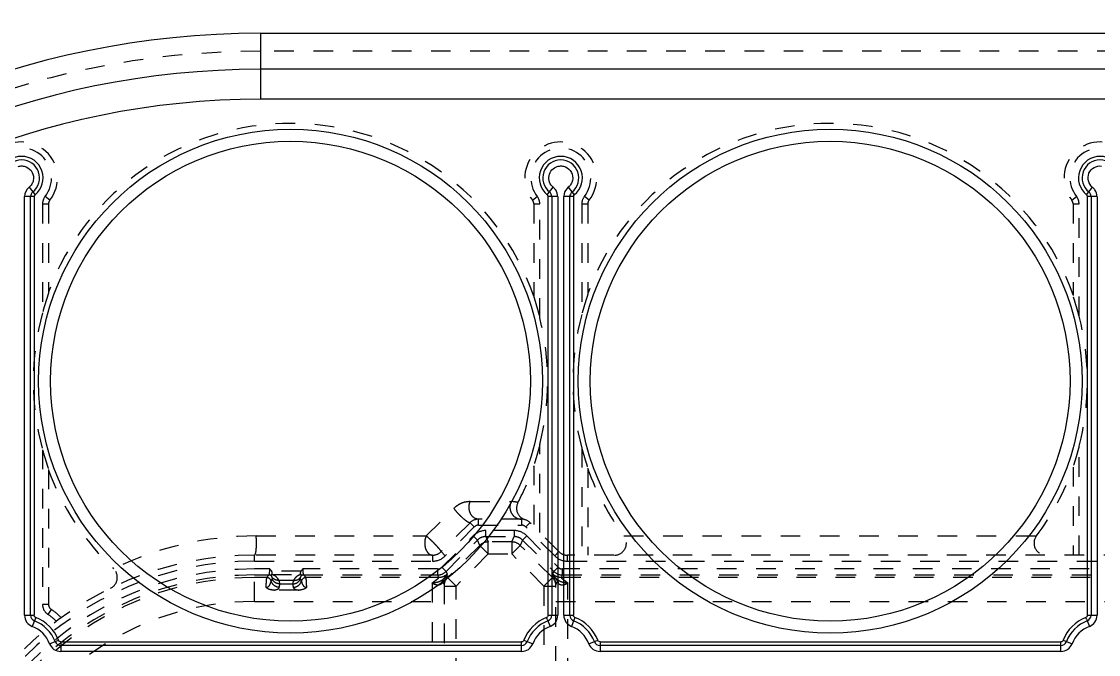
# Model space of a CAD drawing. Header units: millimetres. Extents: x -840 to 1682, y -9216 to -2117.
# Drawn here: x 1020.1 to 1109.9, y -2462.1 to -2409.4 of the extents above; entities that cross this region are included whole.
import ezdxf

# ---------------------------------------------------------------- set-up
doc = ezdxf.new("R2010")
doc.units = ezdxf.units.MM
doc.header["$LTSCALE"] = 16.335
doc.linetypes.add('HIDDEN', pattern=[0.2, 0.1, -0.1])
doc.layers.get('0').update_dxf_attribs({"linetype": 'CONTINUOUS'})
doc.layers.add('DEFAULT_2', color=8, linetype='HIDDEN')

msp = doc.modelspace()

# ---------------------------------------------------------------- linework, layer by layer
at = {"color": 7, "linetype": 'Continuous'}
for p, q in [((1040.015, -2410.362), (1040.015, -2415.862)), ((1040.015, -2410.362), (1180.015, -2410.362)), ((1180.015, -2413.362), (1040.015, -2413.362)), ((1180.015, -2415.862), (1040.015, -2415.862)), ((1020.717, -2423.199), (1021.217, -2423.824)), ((1063.928, -2423.824), (1064.428, -2423.199)), ((1065.678, -2423.199), (1066.178, -2423.824)), ((1108.89, -2423.824), (1109.39, -2423.199)), ((1020.342, -2458.87), (1020.342, -2423.98)), ((1021.142, -2423.98), (1020.342, -2423.98)), ((1020.842, -2458.87), (1020.842, -2423.98)), ((1021.142, -2423.98), (1021.142, -2458.858)), ((1064.003, -2458.87), (1064.003, -2423.98)), ((1064.803, -2423.98), (1064.003, -2423.98)), ((1064.303, -2423.98), (1064.303, -2458.87)), ((1064.803, -2423.982), (1064.803, -2458.87)), ((1065.303, -2458.87), (1065.303, -2423.98)), ((1066.103, -2423.98), (1065.303, -2423.98)), ((1065.803, -2458.87), (1065.803, -2423.98)), ((1066.103, -2423.98), (1066.103, -2458.858)), ((1108.965, -2458.87), (1108.965, -2423.98)), ((1109.765, -2423.98), (1108.965, -2423.98)), ((1109.265, -2423.98), (1109.265, -2458.87)), ((1109.765, -2423.982), (1109.765, -2458.87)), ((1020.342, -2458.87), (1021.142, -2458.87)), ((1021.27, -2459.057), (1020.984, -2459.804)), ((1063.93, -2459.201), (1063.865, -2459.06)), ((1063.93, -2459.201), (1064.161, -2459.804)), ((1064.003, -2458.87), (1064.803, -2458.87)), ((1065.303, -2458.87), (1066.103, -2458.87)), ((1066.232, -2459.057), (1065.946, -2459.804)), ((1108.892, -2459.201), (1108.827, -2459.06)), ((1108.892, -2459.201), (1109.122, -2459.804)), ((1108.965, -2458.87), (1109.765, -2458.87)), ((1022.427, -2461.246), (1023.03, -2461.016)), ((1023.03, -2461.016), (1023.171, -2460.951)), ((1023.361, -2461.089), (1023.361, -2461.889)), ((1023.361, -2461.089), (1061.773, -2461.089)), ((1061.784, -2461.889), (1061.784, -2461.089)), ((1061.971, -2460.961), (1062.718, -2461.246)), ((1067.389, -2461.246), (1067.992, -2461.016)), ((1067.992, -2461.016), (1068.132, -2460.951)), ((1068.323, -2461.089), (1068.323, -2461.889)), ((1068.323, -2461.089), (1106.734, -2461.089)), ((1106.746, -2461.889), (1106.746, -2461.089)), ((1106.933, -2460.961), (1107.68, -2461.246)), ((1061.784, -2461.389), (1023.361, -2461.389)), ((1061.784, -2461.889), (1023.361, -2461.889)), ((1106.746, -2461.389), (1068.323, -2461.389)), ((1106.746, -2461.889), (1068.323, -2461.889))]:
    msp.add_line(p, q, dxfattribs=at)
for centre, radius in [((1042.515, -2439.362), 21), ((1087.515, -2439.362), 21), ((1042.515, -2439.362), 20), ((1087.515, -2439.362), 20)]:
    msp.add_circle(centre, radius, dxfattribs=at)
for centre, radius, start, end in [((1040.015, -2481.862), 81.156, 90, 180), ((1040.015, -2481.862), 81.099, 90, 180), ((1040.015, -2481.862), 79.102, 90, 180), ((1040.015, -2481.862), 71.5, 90, 180), ((1040.015, -2481.862), 68.5, 90, 180), ((1040.015, -2481.862), 66, 90, 180), ((1020.092, -2422.419), 1.8, 308.68219, 231.31781), ((1065.053, -2422.419), 1.8, 308.68219, 231.31781), ((1110.015, -2422.419), 1.8, 308.68219, 231.31781), ((1020.092, -2422.419), 1.5, 308.68219, 231.31781), ((1065.053, -2422.419), 1.5, 308.68219, 231.31781), ((1110.015, -2422.419), 1.5, 308.68219, 231.31781), ((1021.334, -2423.976), 0.991, 128.68727, 179.93192), ((1063.848, -2423.944), 0.942, 47.56196, 51.3103), ((1063.826, -2423.967), 0.974, 34.30241, 47.52052), ((1066.296, -2423.976), 0.991, 128.68727, 179.93192), ((1108.81, -2423.944), 0.942, 47.56503, 51.3103), ((1108.788, -2423.967), 0.974, 34.30278, 47.52337), ((1021.342, -2423.98), 0.5, 128.68219, 180), ((1021.342, -2423.98), 0.2, 128.68219, 180), ((1063.803, -2423.98), 0.2, 0, 51.31781), ((1063.803, -2423.98), 0.5, 0, 51.31781), ((1066.303, -2423.98), 0.5, 128.68219, 180), ((1066.303, -2423.98), 0.2, 128.68219, 180), ((1108.765, -2423.98), 0.2, 0, 51.31781), ((1108.765, -2423.98), 0.5, 0, 51.31781), ((1021.342, -2458.87), 1, 180, 249.07517), ((1021.342, -2458.87), 0.5, 180, 249.07517), ((1020.092, -2462.139), 3, 20.92483, 69.07517), ((1020.092, -2462.139), 3.3, 21.01343, 69.07517), ((1065.053, -2462.139), 3.3, 111.01343, 159.07517), ((1065.053, -2462.139), 3, 110.92483, 159.07517), ((1063.803, -2458.87), 0.5, 290.92483, 0), ((1063.803, -2458.87), 1, 290.92483, 0), ((1066.303, -2458.87), 1, 180, 249.07517), ((1066.303, -2458.87), 0.5, 180, 249.07517), ((1065.053, -2462.139), 3, 20.92483, 69.07517), ((1065.053, -2462.139), 3.3, 21.01343, 69.07517), ((1110.015, -2462.139), 3.3, 111.01343, 159.07517), ((1110.015, -2462.139), 3, 110.92483, 159.07517), ((1108.765, -2458.87), 0.5, 290.92483, 0), ((1108.765, -2458.87), 1, 290.92483, 360), ((1020.092, -2462.139), 2.5, 20.92483, 69.07517), ((1065.053, -2462.139), 2.5, 110.92483, 159.07517), ((1065.053, -2462.139), 2.5, 20.92483, 69.07517), ((1110.015, -2462.139), 2.5, 110.92483, 159.07517), ((1023.361, -2460.889), 0.5, 200.92483, 270), ((1061.784, -2460.889), 0.5, 270, 339.07517), ((1068.323, -2460.889), 0.5, 200.92483, 270), ((1106.746, -2460.889), 0.5, 270, 339.07517), ((1023.361, -2460.889), 1, 200.92483, 270), ((1061.784, -2460.889), 1, 270, 339.07517), ((1068.323, -2460.889), 1, 200.92483, 270), ((1106.746, -2460.889), 1, 270, 339.07517)]:
    msp.add_arc(centre, radius, start, end, dxfattribs=at)
for points, knots in [([(1019.802, -2421.461), (1019.912, -2421.428), (1020.145, -2421.4), (1020.596, -2421.502), (1021.052, -2421.915), (1021.132, -2422.526), (1020.959, -2422.954), (1020.804, -2423.13), (1020.714, -2423.202)], [0, 0, 0, 0, 0.125838, 0.25193, 0.499995, 0.748054, 0.874153, 1, 1, 1, 1]), ([(1064.437, -2423.209), (1064.297, -2423.096), (1064.07, -2422.791), (1064.021, -2422.226), (1064.27, -2421.717), (1064.592, -2421.514), (1064.764, -2421.461)], [0, 0, 0, 0, 0.250147, 0.500056, 0.749953, 1, 1, 1, 1]), ([(1064.764, -2421.461), (1064.874, -2421.428), (1065.107, -2421.4), (1065.558, -2421.502), (1066.014, -2421.915), (1066.094, -2422.526), (1065.921, -2422.954), (1065.766, -2423.13), (1065.676, -2423.202)], [0, 0, 0, 0, 0.125838, 0.25193, 0.499995, 0.748054, 0.874153, 1, 1, 1, 1]), ([(1109.399, -2423.209), (1109.232, -2423.075), (1108.975, -2422.689), (1109.026, -2422.003), (1109.48, -2421.487), (1109.936, -2421.399), (1110.148, -2421.427)], [0, 0, 0, 0, 0.250153, 0.500065, 0.749972, 1, 1, 1, 1])]:
    msp.add_open_spline(points, degree=3, knots=knots, dxfattribs=at)
for points in [[(1064.803, -2423.982), (1064.803, -2423.785), (1064.741, -2423.58), (1064.631, -2423.418)], [(1109.765, -2423.982), (1109.765, -2423.785), (1109.703, -2423.58), (1109.593, -2423.418)], [(1021.156, -2458.945), (1021.145, -2458.918), (1021.14, -2458.888), (1021.142, -2458.858)], [(1021.201, -2459.012), (1021.182, -2458.994), (1021.166, -2458.97), (1021.156, -2458.945)], [(1021.27, -2459.057), (1021.245, -2459.047), (1021.221, -2459.032), (1021.201, -2459.012)], [(1063.94, -2459.016), (1063.92, -2459.035), (1063.896, -2459.05), (1063.87, -2459.059)], [(1064.003, -2458.87), (1064.003, -2458.923), (1063.979, -2458.98), (1063.94, -2459.016)], [(1066.118, -2458.945), (1066.107, -2458.918), (1066.102, -2458.888), (1066.103, -2458.858)], [(1066.163, -2459.012), (1066.144, -2458.994), (1066.128, -2458.97), (1066.118, -2458.945)], [(1066.232, -2459.057), (1066.206, -2459.047), (1066.183, -2459.032), (1066.163, -2459.012)], [(1108.902, -2459.016), (1108.882, -2459.035), (1108.858, -2459.05), (1108.832, -2459.059)], [(1108.965, -2458.87), (1108.965, -2458.923), (1108.94, -2458.98), (1108.902, -2459.016)], [(1023.214, -2461.026), (1023.196, -2461.006), (1023.18, -2460.982), (1023.172, -2460.956)], [(1023.361, -2461.089), (1023.308, -2461.089), (1023.251, -2461.064), (1023.214, -2461.026)], [(1061.859, -2461.074), (1061.832, -2461.086), (1061.802, -2461.091), (1061.773, -2461.089)], [(1061.927, -2461.029), (1061.908, -2461.049), (1061.884, -2461.064), (1061.859, -2461.074)], [(1061.971, -2460.961), (1061.961, -2460.986), (1061.946, -2461.01), (1061.927, -2461.029)], [(1068.176, -2461.026), (1068.158, -2461.006), (1068.142, -2460.982), (1068.134, -2460.956)], [(1068.323, -2461.089), (1068.269, -2461.089), (1068.213, -2461.064), (1068.176, -2461.026)], [(1106.821, -2461.074), (1106.794, -2461.086), (1106.764, -2461.091), (1106.734, -2461.089)], [(1106.889, -2461.029), (1106.87, -2461.049), (1106.846, -2461.064), (1106.821, -2461.074)], [(1106.933, -2460.961), (1106.923, -2460.986), (1106.908, -2461.01), (1106.889, -2461.029)]]:
    msp.add_open_spline(points, degree=3, dxfattribs=at)
at = {"layer": 'DEFAULT_2', "color": 8, "linetype": 'HIDDEN'}
for p, q in [((1180.015, -2411.862), (1040.015, -2411.862)), ((1022.449, -2424.274), (1022.056, -2423.965)), ((1062.696, -2424.274), (1063.089, -2423.965)), ((1067.411, -2424.274), (1067.018, -2423.965)), ((1107.658, -2424.274), (1108.051, -2423.965)), ((1021.842, -2424.584), (1021.842, -2433.653)), ((1021.842, -2424.584), (1022.342, -2424.584)), ((1022.342, -2424.584), (1022.342, -2431.996)), ((1062.803, -2424.584), (1062.803, -2432.317)), ((1062.803, -2424.584), (1063.303, -2424.584)), ((1063.303, -2434.085), (1063.303, -2424.584)), ((1066.803, -2424.584), (1066.803, -2433.793)), ((1066.803, -2424.584), (1067.303, -2424.584)), ((1067.303, -2424.584), (1067.303, -2432.101)), ((1107.765, -2424.584), (1107.765, -2432.208)), ((1107.765, -2424.584), (1108.265, -2424.584)), ((1108.265, -2433.937), (1108.265, -2424.584)), ((1063.303, -2451.973), (1063.303, -2444.64)), ((1066.803, -2444.932), (1066.803, -2453.862)), ((1108.265, -2453.862), (1108.265, -2444.788)), ((1021.842, -2445.072), (1021.842, -2457.963)), ((1022.342, -2446.729), (1022.342, -2457.963)), ((1062.803, -2446.408), (1062.803, -2451.473)), ((1067.303, -2446.624), (1067.303, -2453.862)), ((1107.765, -2446.517), (1107.765, -2453.862)), ((1057.496, -2449.396), (1060.922, -2449.396)), ((1053.837, -2452.262), (1056.144, -2449.956)), ((1057.485, -2451.155), (1055.071, -2453.57)), ((1057.485, -2451.155), (1057.839, -2451.509)), ((1058.192, -2451.362), (1058.192, -2450.862)), ((1061.778, -2450.862), (1058.192, -2450.862)), ((1061.778, -2450.862), (1061.778, -2451.362)), ((1062.132, -2451.509), (1062.485, -2451.155)), ((1064.9, -2453.57), (1062.485, -2451.155)), ((1057.839, -2451.509), (1055.425, -2453.923)), ((1058.192, -2451.362), (1061.778, -2451.362)), ((1058.814, -2452.312), (1058.814, -2451.813)), ((1061.157, -2451.813), (1058.814, -2451.813)), ((1061.157, -2451.813), (1061.157, -2452.312)), ((1064.546, -2453.923), (1062.132, -2451.509)), ((1039.649, -2452.262), (1053.837, -2452.262)), ((1055.14, -2454.867), (1057.754, -2452.252)), ((1055.493, -2455.22), (1058.108, -2452.605)), ((1058.294, -2453.055), (1055.612, -2455.737)), ((1057.755, -2452.252), (1058.108, -2452.605)), ((1058.294, -2453.055), (1058.108, -2452.605)), ((1058.294, -2453.055), (1059, -2453.761)), ((1058.814, -2452.312), (1059, -2452.762)), ((1058.814, -2452.312), (1061.157, -2452.312)), ((1059, -2453.761), (1059, -2452.762)), ((1060.971, -2452.762), (1059, -2452.762)), ((1060.971, -2452.762), (1061.157, -2452.312)), ((1060.971, -2452.762), (1060.971, -2453.761)), ((1060.971, -2453.761), (1061.677, -2453.055)), ((1061.863, -2452.605), (1061.677, -2453.055)), ((1064.359, -2455.737), (1061.677, -2453.055)), ((1061.863, -2452.605), (1062.216, -2452.252)), ((1061.863, -2452.605), (1064.478, -2455.22)), ((1062.216, -2452.252), (1064.831, -2454.867)), ((1070.323, -2452.262), (1104.708, -2452.262)), ((1039.515, -2454.362), (1039.515, -2453.862)), ((1054.364, -2453.862), (1039.515, -2453.862)), ((1054.364, -2453.862), (1054.364, -2454.362)), ((1055.425, -2453.923), (1055.071, -2453.57)), ((1059, -2453.761), (1056.318, -2456.443)), ((1059, -2453.761), (1060.971, -2453.761)), ((1063.653, -2456.443), (1060.971, -2453.761)), ((1064.9, -2453.57), (1064.546, -2453.923)), ((1065.607, -2454.362), (1065.607, -2453.862)), ((1154.424, -2453.862), (1065.607, -2453.862)), ((1039.515, -2454.362), (1054.364, -2454.362)), ((1055.493, -2455.22), (1055.14, -2454.867)), ((1064.831, -2454.867), (1064.478, -2455.22)), ((1065.607, -2454.362), (1154.424, -2454.362)), ((1039.515, -2457.726), (1039.515, -2455.013)), ((1040.786, -2455.013), (1039.515, -2455.013)), ((1039.515, -2455.512), (1040.741, -2455.512)), ((1040.525, -2455.729), (1039.515, -2455.729)), ((1040.525, -2455.729), (1040.741, -2455.512)), ((1043.391, -2455.194), (1040.939, -2455.194)), ((1040.956, -2455.475), (1043.375, -2455.475)), ((1054.786, -2455.013), (1043.545, -2455.013)), ((1043.59, -2455.512), (1043.806, -2455.729)), ((1043.59, -2455.512), (1054.786, -2455.512)), ((1054.876, -2455.729), (1043.806, -2455.729)), ((1054.786, -2455.013), (1054.786, -2455.512)), ((1054.876, -2455.729), (1054.786, -2455.512)), ((1055.493, -2455.22), (1055.582, -2455.436)), ((1055.612, -2455.599), (1055.612, -2455.737)), ((1056.318, -2456.443), (1055.612, -2455.737)), ((1064.359, -2455.737), (1063.653, -2456.443)), ((1064.359, -2455.737), (1064.359, -2455.599)), ((1064.388, -2455.436), (1064.478, -2455.22)), ((1065.184, -2455.512), (1065.095, -2455.729)), ((1154.936, -2455.729), (1065.095, -2455.729)), ((1065.184, -2455.512), (1065.184, -2455.013)), ((1154.846, -2455.013), (1065.184, -2455.013)), ((1065.184, -2455.512), (1154.846, -2455.512)), ((1042.776, -2455.962), (1041.555, -2455.962)), ((1041.627, -2456.259), (1042.704, -2456.259)), ((1054.318, -2456.188), (1054.318, -2467.362)), ((1055.318, -2456.305), (1055.318, -2466.362)), ((1055.318, -2456.443), (1056.318, -2456.443)), ((1056.318, -2467.362), (1056.318, -2456.443)), ((1063.653, -2456.443), (1063.653, -2467.362)), ((1063.653, -2456.443), (1064.653, -2456.443)), ((1064.653, -2466.362), (1064.653, -2456.305)), ((1065.653, -2467.362), (1065.653, -2456.188)), ((1043.203, -2456.779), (1041.127, -2456.779)), ((1022.342, -2457.963), (1021.842, -2457.963)), ((1022.567, -2458.381), (1022.292, -2458.798)), ((1039.515, -2457.726), (1055.318, -2457.726)), ((1064.653, -2457.726), (1155.378, -2457.726))]:
    msp.add_line(p, q, dxfattribs=at)
for centre, radius, start, end in [((1040.015, -2481.862), 80.657, 90, 180), ((1040.015, -2481.862), 80.158, 90, 180), ((1040.015, -2481.862), 79.659, 90, 180), ((1040.015, -2481.862), 79.603, 90, 180), ((1040.015, -2481.862), 70, 90, 180), ((1042.515, -2439.362), 21.494, 19.28489, 159.81272), ((1087.515, -2439.362), 21.494, 19.59012, 160.10915), ((1020.092, -2422.419), 3, 321.78679, 218.21321), ((1065.053, -2422.419), 3, 321.78679, 218.21321), ((1110.015, -2422.419), 3, 321.78679, 218.21321), ((1020.092, -2422.419), 2.5, 321.78679, 218.21321), ((1065.053, -2422.419), 2.5, 321.78679, 218.21321), ((1110.015, -2422.419), 2.5, 321.78679, 218.21321), ((1022.842, -2424.584), 1, 141.78679, 180), ((1022.842, -2424.584), 0.5, 141.78679, 180), ((1062.303, -2424.584), 0.5, 0, 38.21321), ((1062.303, -2424.584), 1, 0, 38.21321), ((1067.803, -2424.584), 1, 141.78679, 180), ((1067.803, -2424.584), 0.5, 141.78679, 180), ((1107.265, -2424.584), 0.5, 0, 38.21321), ((1107.265, -2424.584), 1, 0, 38.21321), ((1042.515, -2439.362), 21.448, 164.56229, 195.43771), ((1042.515, -2439.362), 21.448, 345.75453, 14.24547), ((1087.515, -2439.362), 21.448, 164.94945, 195.05055), ((1087.515, -2439.362), 21.448, 345.34658, 14.65342), ((1042.515, -2439.362), 21.494, 200.18728, 226.655), ((1042.515, -2439.362), 21.494, 331.92236, 340.71511), ((1087.515, -2439.362), 21.494, 199.89085, 216.88152), ((1087.515, -2439.362), 21.494, 323.11848, 340.40988), ((1060.924, -2451.293), 1.897, 72.96742, 90.06194), ((1062.362, -2449.95), 1, 151.93983, 253.02452), ((1058.192, -2451.862), 1, 90, 135), ((1061.778, -2451.862), 1, 45, 90), ((1058.814, -2453.311), 1.498, 90.00236, 135.00201), ((1058.192, -2451.862), 0.5, 90, 135), ((1061.157, -2453.311), 1.498, 45.00236, 90.00201), ((1061.778, -2451.862), 0.5, 45, 90), ((1039.649, -2479.496), 27.233, 89.99997, 115.87949), ((1059.001, -2453.763), 1.001, 90.06328, 134.93553), ((1060.97, -2453.763), 1.001, 45.0634, 89.93553), ((1069.523, -2452.862), 1, 269.97129, 36.87817), ((1105.508, -2452.862), 1, 143.12192, 270.02861), ((1039.515, -2481.362), 27.5, 89.99991, 180), ((1054.364, -2452.862), 1, 270, 314.99999), ((1054.364, -2452.862), 1.5, 270, 315), ((1065.607, -2452.862), 1.5, 225, 270), ((1065.607, -2452.862), 1, 225, 270), ((1039.515, -2481.362), 27, 90, 180), ((1054.786, -2454.514), 0.499, 269.99677, 315.00363), ((1065.184, -2454.514), 0.499, 224.99677, 270.00363), ((1039.515, -2481.362), 26.349, 90, 180), ((1039.515, -2481.362), 25.85, 90, 180), ((1039.515, -2481.362), 25.634, 90, 162.04523), ((1027.075, -2455.721), 1, 295.86658, 46.62622), ((1040.523, -2456.13), 0.401, 15.02437, 89.82357), ((1040.74, -2455.914), 0.402, 74.69912, 89.80731), ((1043.807, -2456.13), 0.401, 90.17761, 164.98204), ((1043.591, -2455.914), 0.402, 90.19271, 105.30095), ((1054.786, -2454.513), 1, 270.0294, 314.9706), ((1056.313, -2456.443), 0.996, 134.8202, 179.9901), ((1063.657, -2456.443), 0.996, 0.0099, 45.1798), ((1065.185, -2454.513), 1, 225.02939, 269.97113), ((1038.11, -2454.564), 3.158, 332.43996, 335.83631), ((1046.22, -2454.564), 3.158, 204.16396, 207.56025), ((1060.915, -2462.039), 8.373, 131.94778, 132.56753), ((1058.721, -2462.402), 8.867, 47.42319, 48.01203), ((1039.515, -2481.362), 23.636, 90, 162.04904), ((1022.842, -2457.963), 1, 180, 236.63299), ((1022.842, -2457.963), 0.5, 180, 236.63299), ((1020.092, -2462.139), 4.5, 42.77627, 56.63299), ((1020.092, -2462.139), 4, 43.57562, 56.63299)]:
    msp.add_arc(centre, radius, start, end, dxfattribs=at)
for points, knots in [([(1022.342, -2431.996), (1022.342, -2432.001), (1022.337, -2432.017), (1022.326, -2432.06), (1022.304, -2432.129), (1022.274, -2432.222), (1022.231, -2432.358), (1022.174, -2432.536), (1022.105, -2432.754), (1022.037, -2432.977), (1021.948, -2433.276), (1021.883, -2433.502), (1021.842, -2433.653)], [0, 0, 0, 0, 0.009793, 0.027809, 0.07719, 0.134966, 0.196664, 0.325698, 0.458395, 0.592843, 0.728197, 1, 1, 1, 1]), ([(1062.803, -2432.317), (1062.803, -2432.323), (1062.809, -2432.341), (1062.82, -2432.388), (1062.843, -2432.463), (1062.873, -2432.564), (1062.918, -2432.71), (1062.975, -2432.899), (1063.043, -2433.131), (1063.111, -2433.367), (1063.199, -2433.685), (1063.263, -2433.924), (1063.303, -2434.085)], [0, 0, 0, 0, 0.010369, 0.029286, 0.080023, 0.138525, 0.200541, 0.329559, 0.461784, 0.595527, 0.730045, 1, 1, 1, 1]), ([(1067.303, -2432.101), (1067.303, -2432.107), (1067.299, -2432.123), (1067.287, -2432.167), (1067.265, -2432.238), (1067.235, -2432.334), (1067.191, -2432.473), (1067.135, -2432.655), (1067.066, -2432.877), (1066.998, -2433.104), (1066.909, -2433.409), (1066.845, -2433.639), (1066.803, -2433.793)], [0, 0, 0, 0, 0.009968, 0.028273, 0.078083, 0.136102, 0.197908, 0.326944, 0.459491, 0.593713, 0.728797, 1, 1, 1, 1]), ([(1108.265, -2433.937), (1108.224, -2433.78), (1108.161, -2433.545), (1108.072, -2433.234), (1108.004, -2433.003), (1107.935, -2432.776), (1107.878, -2432.59), (1107.834, -2432.447), (1107.804, -2432.35), (1107.782, -2432.277), (1107.77, -2432.231), (1107.765, -2432.214), (1107.765, -2432.208)], [0, 0, 0, 0, 0.270583, 0.405385, 0.53937, 0.671758, 0.800788, 0.8627, 0.920961, 0.971232, 0.989837, 1, 1, 1, 1]), ([(1063.303, -2444.64), (1063.263, -2444.8), (1063.199, -2445.04), (1063.111, -2445.358), (1063.043, -2445.593), (1062.975, -2445.825), (1062.918, -2446.015), (1062.873, -2446.161), (1062.843, -2446.262), (1062.82, -2446.337), (1062.809, -2446.384), (1062.803, -2446.402), (1062.803, -2446.408)], [0, 0, 0, 0, 0.269955, 0.404473, 0.538216, 0.670441, 0.799459, 0.861475, 0.919977, 0.970714, 0.989631, 1, 1, 1, 1]), ([(1066.803, -2444.932), (1066.845, -2445.086), (1066.909, -2445.316), (1066.998, -2445.621), (1067.066, -2445.848), (1067.135, -2446.07), (1067.191, -2446.252), (1067.235, -2446.391), (1067.265, -2446.487), (1067.287, -2446.558), (1067.299, -2446.602), (1067.303, -2446.618), (1067.303, -2446.624)], [0, 0, 0, 0, 0.271203, 0.406287, 0.540509, 0.673056, 0.802092, 0.863898, 0.921917, 0.971727, 0.990032, 1, 1, 1, 1]), ([(1108.265, -2444.788), (1108.224, -2444.945), (1108.161, -2445.18), (1108.072, -2445.491), (1108.004, -2445.722), (1107.935, -2445.949), (1107.878, -2446.135), (1107.834, -2446.277), (1107.804, -2446.375), (1107.782, -2446.448), (1107.77, -2446.494), (1107.765, -2446.511), (1107.765, -2446.517)], [0, 0, 0, 0, 0.270583, 0.405386, 0.539371, 0.671759, 0.800789, 0.862701, 0.920962, 0.971232, 0.989837, 1, 1, 1, 1]), ([(1021.842, -2445.072), (1021.883, -2445.223), (1021.948, -2445.449), (1022.037, -2445.748), (1022.105, -2445.97), (1022.174, -2446.189), (1022.231, -2446.366), (1022.274, -2446.503), (1022.304, -2446.596), (1022.326, -2446.665), (1022.337, -2446.708), (1022.342, -2446.723), (1022.342, -2446.729)], [0, 0, 0, 0, 0.271803, 0.407157, 0.541605, 0.674302, 0.803336, 0.865034, 0.92281, 0.972191, 0.990207, 1, 1, 1, 1]), ([(1057.496, -2449.396), (1057.279, -2449.4), (1056.926, -2449.454), (1056.474, -2449.675), (1056.253, -2449.853), (1056.144, -2449.956)], [0, 0, 0, 0, 0.435253, 0.699867, 1, 1, 1, 1]), ([(1057.405, -2449.862), (1057.405, -2449.823), (1057.412, -2449.664), (1057.45, -2449.506), (1057.496, -2449.396)], [0, 0, 0, 0, 0.246573, 1, 1, 1, 1]), ([(1060.922, -2449.396), (1060.905, -2449.429), (1060.84, -2449.576), (1060.81, -2449.739), (1060.81, -2449.862)], [0, 0, 0, 0, 0.231294, 1, 1, 1, 1]), ([(1056.661, -2450.565), (1056.557, -2450.461), (1056.376, -2450.265), (1056.209, -2450.056), (1056.144, -2449.956)], [0, 0, 0, 0, 0.552344, 1, 1, 1, 1]), ([(1058.192, -2450.862), (1058.083, -2450.862), (1057.853, -2450.798), (1057.595, -2450.553), (1057.439, -2450.225), (1057.405, -2449.984), (1057.405, -2449.862)], [0, 0, 0, 0, 0.23363, 0.486267, 0.7403, 1, 1, 1, 1]), ([(1060.81, -2449.862), (1060.81, -2449.997), (1060.865, -2450.272), (1061.097, -2450.612), (1061.425, -2450.819), (1061.666, -2450.862), (1061.778, -2450.862)], [0, 0, 0, 0, 0.263449, 0.53161, 0.78173, 1, 1, 1, 1]), ([(1057.485, -2451.155), (1057.476, -2451.165), (1057.434, -2451.167), (1057.327, -2451.122), (1057.148, -2451.002), (1056.912, -2450.806), (1056.746, -2450.65), (1056.661, -2450.565)], [0, 0, 0, 0, 0.03811, 0.106891, 0.342107, 0.652231, 1, 1, 1, 1]), ([(1039.515, -2453.862), (1039.542, -2453.862), (1039.576, -2453.8), (1039.604, -2453.717), (1039.644, -2453.534), (1039.673, -2453.248), (1039.682, -2452.998), (1039.682, -2452.862)], [0, 0, 0, 0, 0.076664, 0.158839, 0.276024, 0.606406, 1, 1, 1, 1]), ([(1039.682, -2452.862), (1039.682, -2452.804), (1039.679, -2452.604), (1039.666, -2452.403), (1039.649, -2452.262)], [0, 0, 0, 0, 0.290785, 1, 1, 1, 1]), ([(1053.837, -2452.262), (1053.816, -2452.306), (1053.737, -2452.497), (1053.706, -2452.706), (1053.706, -2452.862)], [0, 0, 0, 0, 0.238315, 1, 1, 1, 1]), ([(1053.706, -2452.862), (1053.706, -2452.991), (1053.737, -2453.239), (1053.873, -2453.565), (1054.085, -2453.799), (1054.276, -2453.862), (1054.364, -2453.862)], [0, 0, 0, 0, 0.295134, 0.56618, 0.79889, 1, 1, 1, 1]), ([(1054.425, -2452.802), (1054.32, -2452.697), (1054.128, -2452.513), (1053.929, -2452.336), (1053.837, -2452.262)], [0, 0, 0, 0, 0.557679, 1, 1, 1, 1]), ([(1055.071, -2453.57), (1055.077, -2453.564), (1055.064, -2453.529), (1055.036, -2453.484), (1054.979, -2453.407), (1054.902, -2453.313), (1054.803, -2453.199), (1054.644, -2453.025), (1054.515, -2452.892), (1054.425, -2452.802)], [0, 0, 0, 0, 0.025234, 0.083689, 0.176348, 0.299954, 0.45015, 0.621411, 1, 1, 1, 1]), ([(1058.814, -2452.312), (1058.684, -2452.312), (1058.422, -2452.366), (1058.199, -2452.513), (1058.108, -2452.605)], [0, 0, 0, 0, 0.500025, 1, 1, 1, 1]), ([(1061.863, -2452.605), (1061.771, -2452.513), (1061.548, -2452.366), (1061.287, -2452.312), (1061.157, -2452.312)], [0, 0, 0, 0, 0.500025, 1, 1, 1, 1]), ([(1040.525, -2455.729), (1040.519, -2455.736), (1040.513, -2455.761), (1040.504, -2455.808), (1040.496, -2455.88), (1040.484, -2456.019), (1040.472, -2456.243), (1040.465, -2456.436), (1040.461, -2456.544)], [0, 0, 0, 0, 0.031171, 0.090796, 0.178782, 0.294293, 0.602487, 1, 1, 1, 1]), ([(1040.741, -2455.512), (1040.746, -2455.51), (1040.752, -2455.493), (1040.76, -2455.462), (1040.767, -2455.415), (1040.776, -2455.326), (1040.784, -2455.19), (1040.786, -2455.075), (1040.786, -2455.013)], [0, 0, 0, 0, 0.033004, 0.097598, 0.192797, 0.316191, 0.632126, 1, 1, 1, 1]), ([(1040.846, -2455.527), (1040.866, -2455.529), (1040.912, -2455.523), (1040.942, -2455.488), (1040.958, -2455.472)], [0, 0, 0, 0, 0.466837, 1, 1, 1, 1]), ([(1040.999, -2455.732), (1040.99, -2455.694), (1040.959, -2455.611), (1040.891, -2455.546), (1040.846, -2455.527)], [0, 0, 0, 0, 0.440339, 1, 1, 1, 1]), ([(1040.957, -2455.475), (1040.971, -2455.465), (1040.998, -2455.43), (1041.004, -2455.357), (1040.986, -2455.275), (1040.959, -2455.219), (1040.939, -2455.194)], [0, 0, 0, 0, 0.179996, 0.407001, 0.691391, 1, 1, 1, 1]), ([(1041.555, -2455.962), (1041.504, -2455.865), (1041.397, -2455.72), (1041.185, -2455.558), (1041.038, -2455.507), (1040.956, -2455.475)], [0, 0, 0, 0, 0.413215, 0.669853, 1, 1, 1, 1]), ([(1040.992, -2455.857), (1040.995, -2455.85), (1041.009, -2455.809), (1041.006, -2455.765), (1040.999, -2455.732)], [0, 0, 0, 0, 0.197305, 1, 1, 1, 1]), ([(1041.555, -2455.962), (1041.449, -2455.969), (1041.236, -2455.938), (1041.062, -2455.809), (1040.999, -2455.732)], [0, 0, 0, 0, 0.515797, 1, 1, 1, 1]), ([(1043.375, -2455.475), (1043.354, -2455.484), (1043.312, -2455.503), (1043.229, -2455.529), (1043.11, -2455.588), (1042.933, -2455.719), (1042.827, -2455.866), (1042.776, -2455.962)], [0, 0, 0, 0, 0.083888, 0.173179, 0.329663, 0.586851, 1, 1, 1, 1]), ([(1042.776, -2455.962), (1042.883, -2455.969), (1043.096, -2455.937), (1043.27, -2455.809), (1043.332, -2455.732)], [0, 0, 0, 0, 0.519606, 1, 1, 1, 1]), ([(1043.332, -2455.732), (1043.329, -2455.744), (1043.322, -2455.786), (1043.327, -2455.831), (1043.339, -2455.857)], [0, 0, 0, 0, 0.310468, 1, 1, 1, 1]), ([(1043.391, -2455.194), (1043.372, -2455.219), (1043.345, -2455.275), (1043.326, -2455.357), (1043.332, -2455.43), (1043.359, -2455.465), (1043.374, -2455.475)], [0, 0, 0, 0, 0.308744, 0.593208, 0.820107, 1, 1, 1, 1]), ([(1043.485, -2455.527), (1043.44, -2455.546), (1043.371, -2455.611), (1043.341, -2455.694), (1043.332, -2455.732)], [0, 0, 0, 0, 0.559638, 1, 1, 1, 1]), ([(1043.372, -2455.472), (1043.381, -2455.481), (1043.393, -2455.501), (1043.431, -2455.525), (1043.464, -2455.529), (1043.485, -2455.527)], [0, 0, 0, 0, 0.277274, 0.524968, 1, 1, 1, 1]), ([(1043.545, -2455.013), (1043.545, -2455.075), (1043.547, -2455.19), (1043.554, -2455.325), (1043.564, -2455.414), (1043.571, -2455.462), (1043.578, -2455.492), (1043.585, -2455.51), (1043.59, -2455.512)], [0, 0, 0, 0, 0.367302, 0.683131, 0.806678, 0.902099, 0.966895, 1, 1, 1, 1]), ([(1043.869, -2456.544), (1043.866, -2456.436), (1043.859, -2456.243), (1043.846, -2456.019), (1043.834, -2455.88), (1043.826, -2455.808), (1043.817, -2455.761), (1043.812, -2455.736), (1043.806, -2455.729)], [0, 0, 0, 0, 0.397526, 0.705724, 0.821235, 0.909188, 0.968774, 1, 1, 1, 1]), ([(1054.318, -2456.188), (1054.395, -2456.132), (1054.505, -2456.05), (1054.642, -2455.945), (1054.725, -2455.879), (1054.79, -2455.825), (1054.839, -2455.781), (1054.864, -2455.754), (1054.879, -2455.734), (1054.876, -2455.729)], [0, 0, 0, 0, 0.396479, 0.566114, 0.711918, 0.830518, 0.919253, 0.975873, 1, 1, 1, 1]), ([(1055.582, -2455.436), (1055.536, -2455.482), (1055.334, -2455.644), (1055.069, -2455.729), (1054.876, -2455.729)], [0, 0, 0, 0, 0.251665, 1, 1, 1, 1]), ([(1055.582, -2455.436), (1055.584, -2455.442), (1055.578, -2455.458), (1055.564, -2455.486), (1055.537, -2455.525), (1055.481, -2455.6), (1055.385, -2455.718), (1055.299, -2455.817), (1055.251, -2455.872)], [0, 0, 0, 0, 0.030439, 0.087508, 0.173331, 0.287886, 0.598129, 1, 1, 1, 1]), ([(1055.318, -2455.811), (1055.362, -2455.772), (1055.423, -2455.718), (1055.499, -2455.656), (1055.539, -2455.625), (1055.571, -2455.606), (1055.591, -2455.593), (1055.609, -2455.594), (1055.612, -2455.599)], [0, 0, 0, 0, 0.476619, 0.659145, 0.796344, 0.891816, 0.950854, 1, 1, 1, 1]), ([(1064.359, -2455.599), (1064.359, -2455.596), (1064.364, -2455.589), (1064.38, -2455.595), (1064.4, -2455.605), (1064.431, -2455.626), (1064.472, -2455.656), (1064.523, -2455.698), (1064.585, -2455.75), (1064.629, -2455.79), (1064.653, -2455.811)], [0, 0, 0, 0, 0.021583, 0.054869, 0.117747, 0.214781, 0.349361, 0.524622, 0.741887, 1, 1, 1, 1]), ([(1064.72, -2455.872), (1064.672, -2455.817), (1064.586, -2455.718), (1064.489, -2455.601), (1064.434, -2455.526), (1064.406, -2455.485), (1064.392, -2455.459), (1064.386, -2455.441), (1064.388, -2455.436)], [0, 0, 0, 0, 0.401451, 0.71126, 0.825642, 0.912855, 0.971444, 1, 1, 1, 1]), ([(1065.095, -2455.729), (1065.031, -2455.729), (1064.773, -2455.7), (1064.526, -2455.574), (1064.388, -2455.436)], [0, 0, 0, 0, 0.247991, 1, 1, 1, 1]), ([(1065.095, -2455.729), (1065.091, -2455.734), (1065.107, -2455.754), (1065.131, -2455.781), (1065.181, -2455.825), (1065.246, -2455.879), (1065.329, -2455.945), (1065.465, -2456.05), (1065.576, -2456.132), (1065.653, -2456.188)], [0, 0, 0, 0, 0.023911, 0.080536, 0.169402, 0.288122, 0.433929, 0.6035, 1, 1, 1, 1]), ([(1040.461, -2456.544), (1040.541, -2456.542), (1040.697, -2456.489), (1040.821, -2456.308), (1040.872, -2456.15), (1040.895, -2456.057), (1040.91, -2456.026)], [0, 0, 0, 0, 0.325119, 0.613316, 0.859299, 1, 1, 1, 1]), ([(1041.127, -2456.779), (1041.065, -2456.779), (1040.829, -2456.76), (1040.591, -2456.664), (1040.461, -2456.544)], [0, 0, 0, 0, 0.259273, 1, 1, 1, 1]), ([(1041.585, -2456.539), (1041.436, -2456.539), (1041.13, -2456.437), (1040.95, -2456.169), (1040.91, -2456.026)], [0, 0, 0, 0, 0.501463, 1, 1, 1, 1]), ([(1041.627, -2456.259), (1041.494, -2456.259), (1041.228, -2456.182), (1041.047, -2455.974), (1040.992, -2455.857)], [0, 0, 0, 0, 0.507258, 1, 1, 1, 1]), ([(1041.127, -2456.779), (1041.207, -2456.766), (1041.334, -2456.74), (1041.501, -2456.674), (1041.579, -2456.591), (1041.585, -2456.539)], [0, 0, 0, 0, 0.447695, 0.713262, 1, 1, 1, 1]), ([(1041.627, -2456.259), (1041.63, -2456.221), (1041.614, -2456.117), (1041.581, -2456.02), (1041.555, -2455.962)], [0, 0, 0, 0, 0.378247, 1, 1, 1, 1]), ([(1042.776, -2455.962), (1042.75, -2456.02), (1042.716, -2456.117), (1042.701, -2456.221), (1042.704, -2456.259)], [0, 0, 0, 0, 0.621753, 1, 1, 1, 1]), ([(1042.704, -2456.259), (1042.835, -2456.259), (1043.101, -2456.183), (1043.283, -2455.975), (1043.339, -2455.857)], [0, 0, 0, 0, 0.501085, 1, 1, 1, 1]), ([(1042.745, -2456.539), (1042.895, -2456.539), (1043.201, -2456.437), (1043.381, -2456.169), (1043.42, -2456.026)], [0, 0, 0, 0, 0.501207, 1, 1, 1, 1]), ([(1042.745, -2456.539), (1042.747, -2456.562), (1042.772, -2456.612), (1042.848, -2456.68), (1042.997, -2456.741), (1043.124, -2456.766), (1043.203, -2456.779)], [0, 0, 0, 0, 0.124986, 0.291209, 0.555283, 1, 1, 1, 1]), ([(1043.869, -2456.544), (1043.827, -2456.583), (1043.631, -2456.722), (1043.385, -2456.779), (1043.203, -2456.779)], [0, 0, 0, 0, 0.240368, 1, 1, 1, 1]), ([(1043.42, -2456.026), (1043.436, -2456.057), (1043.458, -2456.15), (1043.509, -2456.308), (1043.633, -2456.49), (1043.789, -2456.542), (1043.869, -2456.544)], [0, 0, 0, 0, 0.140496, 0.386223, 0.674894, 1, 1, 1, 1]), ([(1054.318, -2456.188), (1054.492, -2456.165), (1054.816, -2456.109), (1055.135, -2455.977), (1055.251, -2455.872)], [0, 0, 0, 0, 0.529376, 1, 1, 1, 1]), ([(1055.131, -2456.229), (1055.08, -2456.28), (1054.951, -2456.357), (1054.726, -2456.368), (1054.512, -2456.302), (1054.381, -2456.229), (1054.318, -2456.188)], [0, 0, 0, 0, 0.244362, 0.490439, 0.743316, 1, 1, 1, 1]), ([(1055.246, -2455.876), (1055.227, -2455.898), (1055.156, -2456.001), (1055.131, -2456.132), (1055.132, -2456.228)], [0, 0, 0, 0, 0.232271, 1, 1, 1, 1]), ([(1055.171, -2456.195), (1055.168, -2456.197), (1055.154, -2456.208), (1055.141, -2456.22), (1055.131, -2456.229)], [0, 0, 0, 0, 0.227059, 1, 1, 1, 1]), ([(1055.171, -2456.195), (1055.172, -2456.158), (1055.189, -2456.021), (1055.25, -2455.887), (1055.318, -2455.811)], [0, 0, 0, 0, 0.265625, 1, 1, 1, 1]), ([(1055.318, -2456.305), (1055.318, -2456.281), (1055.314, -2456.239), (1055.291, -2456.181), (1055.23, -2456.156), (1055.191, -2456.18), (1055.171, -2456.195)], [0, 0, 0, 0, 0.287033, 0.507966, 0.704806, 1, 1, 1, 1]), ([(1064.8, -2456.195), (1064.798, -2456.159), (1064.782, -2456.021), (1064.721, -2455.887), (1064.653, -2455.811)], [0, 0, 0, 0, 0.2626, 1, 1, 1, 1]), ([(1064.8, -2456.195), (1064.778, -2456.179), (1064.735, -2456.154), (1064.676, -2456.187), (1064.656, -2456.243), (1064.653, -2456.283), (1064.653, -2456.305)], [0, 0, 0, 0, 0.320073, 0.514619, 0.730823, 1, 1, 1, 1]), ([(1064.72, -2455.872), (1064.836, -2455.977), (1065.155, -2456.109), (1065.479, -2456.165), (1065.653, -2456.188)], [0, 0, 0, 0, 0.470531, 1, 1, 1, 1]), ([(1064.722, -2455.874), (1064.741, -2455.896), (1064.812, -2455.999), (1064.836, -2456.128), (1064.834, -2456.224)], [0, 0, 0, 0, 0.232585, 1, 1, 1, 1]), ([(1065.653, -2456.188), (1065.588, -2456.229), (1065.456, -2456.305), (1065.237, -2456.369), (1065.01, -2456.353), (1064.88, -2456.273), (1064.83, -2456.22)], [0, 0, 0, 0, 0.256992, 0.509796, 0.75622, 1, 1, 1, 1])]:
    msp.add_open_spline(points, degree=3, knots=knots, dxfattribs=at)
for points in [[(1040.786, -2455.013), (1040.839, -2455.072), (1040.891, -2455.132), (1040.939, -2455.194)], [(1043.545, -2455.013), (1043.492, -2455.072), (1043.44, -2455.132), (1043.391, -2455.194)], [(1055.318, -2456.305), (1055.318, -2456.05), (1055.431, -2455.779), (1055.612, -2455.599)], [(1064.653, -2456.305), (1064.653, -2456.05), (1064.54, -2455.779), (1064.359, -2455.599)], [(1041.585, -2456.539), (1041.604, -2456.447), (1041.619, -2456.353), (1041.627, -2456.259)], [(1042.704, -2456.259), (1042.712, -2456.353), (1042.726, -2456.447), (1042.745, -2456.539)], [(1064.83, -2456.22), (1064.82, -2456.211), (1064.811, -2456.202), (1064.8, -2456.195)]]:
    msp.add_open_spline(points, degree=3, dxfattribs=at)

doc.saveas('drawing.dxf')
